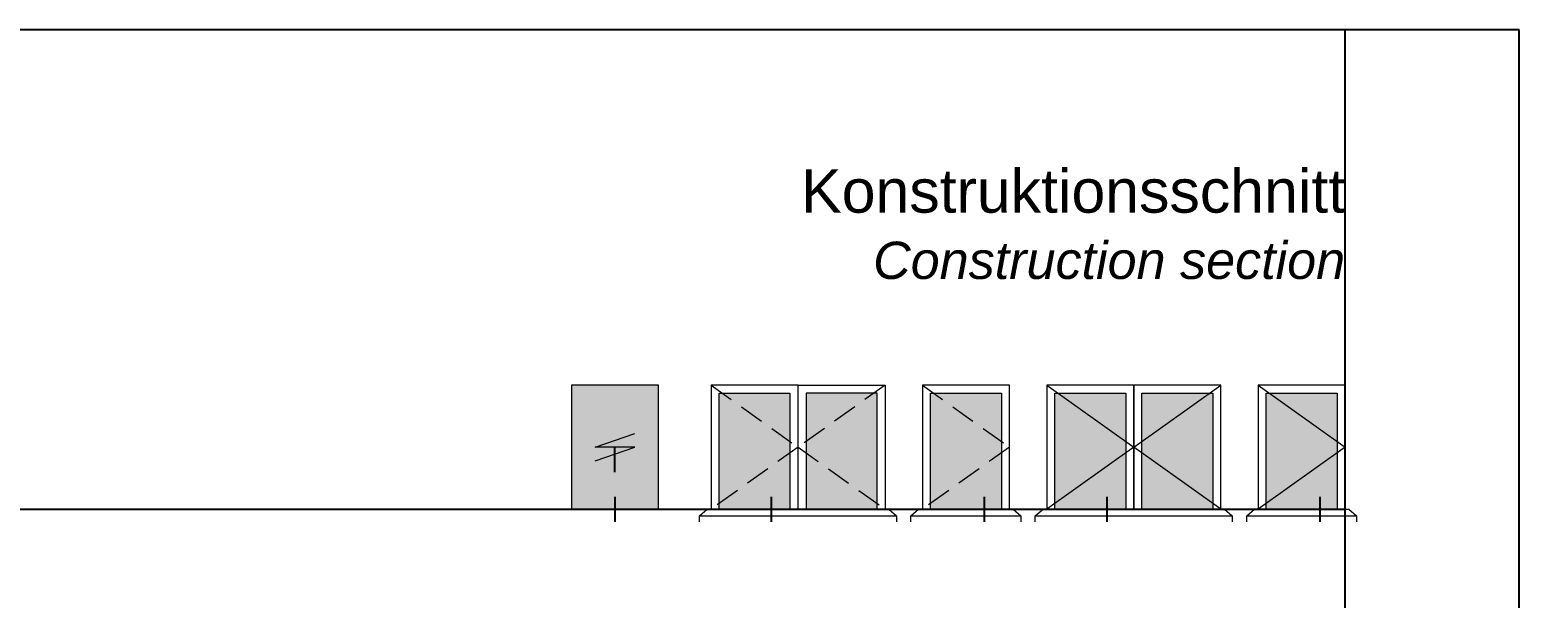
# Model space of a CAD drawing. Extents: x -1012 to 118, y -731 to -87.
# Drawn here: x -441.7 to -321.9, y -479.4 to -433.6 of the extents above; entities that cross this region are included whole.
import ezdxf

# ---------------------------------------------------------------- set-up
doc = ezdxf.new("R2010")
doc.units = 0
doc.linetypes.add('ACDINTGL', pattern=[3, 2, -1])
for name, color, linetype, lineweight in [('AM_0', 7, 'Continuous', 50), ('CHide4', 10, 'ACDINTGL', 13), ('Cont2', 2, 'Continuous', 25), ('Cont3', 70, 'Continuous', 18), ('Cont4', 10, 'Continuous', 13)]:
    doc.layers.add(name, color=color, linetype=linetype, lineweight=lineweight)
doc.layers.add('BOUND_EXT', color=30, linetype='Continuous', plot=False)
doc.layers.add('BOUND_INT', color=30, linetype='Continuous', plot=False)
doc.layers.add('WBC-GER-ENG', color=7, linetype='Continuous')
doc.styles.add('SWISSB', font='swissb.ttf')

# ---------------------------------------------------------------- blocks, each defined once
blk = doc.blocks.new('$$_IN')
at = {"layer": 'BOUND_INT'}
for p, q in [((196, 0), (196, 297)), ((14, 258.4), (196, 258.4))]:
    blk.add_line(p, q, dxfattribs=at)
blk = doc.blocks.new('$$_EX')
at = {"layer": 'BOUND_EXT'}
for p, q in [((210, 297), (0, 297)), ((210, 0), (210, 297))]:
    blk.add_line(p, q, dxfattribs=at)
blk = doc.blocks.new('Opening WICSTYLE 02a')
at = {"layer": 'Cont3'}
h = blk.add_hatch(color=256, dxfattribs=at)
h.set_gradient(color1=(173, 173, 173), rotation=135, one_color=1, tint=1, name='CURVED')
h.paths.add_polyline_path([(195.35, 267.75), (189.91, 267.75), (195.35, 263.86)], flags=17)
h.paths.add_polyline_path([(189.91, 267.75), (189.65, 267.75), (189.65, 258.86), (195.35, 262.94), (195.35, 263.86)])
h.paths.add_polyline_path([(195.35, 262.94), (189.65, 258.86), (189.65, 258.4), (195.35, 258.4)])
for points in [[(196, 258.4), (196, 268.4), (189, 268.4), (189, 258.4)], [(189.65, 258.4), (189.65, 267.75), (195.35, 267.75), (195.35, 258.4)]]:
    blk.add_lwpolyline(points, dxfattribs=at)
at = {"layer": 'Cont4'}
for p, q in [((189, 268.4), (196, 263.4)), ((196, 263.4), (189, 258.4))]:
    blk.add_line(p, q, dxfattribs=at)
for points in [[(188.08, 257.88), (188.7, 258.4), (196.3, 258.4), (196.92, 257.88)], [(188.08, 257.38), (188.08, 257.88), (196.92, 257.88), (196.92, 257.38)]]:
    blk.add_lwpolyline(points, dxfattribs=at)
blk = doc.blocks.new('Opening WICSTYLE 08a')
at = {"layer": 'AM_0'}
h = blk.add_hatch(color=256, dxfattribs=at)
h.set_gradient(color1=(173, 173, 173), rotation=135, one_color=1, tint=1, name='CURVED')
h.paths.add_polyline_path([(188.35, 267.75), (182.65, 267.75), (182.65, 258.4), (188.35, 258.4)])
h = blk.add_hatch(color=256, dxfattribs=at)
h.set_gradient(color1=(173, 173, 173), rotation=135, one_color=1, tint=1, name='CURVED')
h.paths.add_polyline_path([(195.35, 267.75), (189.65, 267.75), (189.65, 258.4), (195.35, 258.4)])
at = {"layer": 'Cont3'}
for points in [[(189, 258.4), (189, 268.4), (182, 268.4), (182, 258.4)], [(196, 258.4), (196, 268.4), (189, 268.4), (189, 258.4)], [(182.65, 258.4), (182.65, 267.75), (188.35, 267.75), (188.35, 258.4)], [(189.65, 258.4), (189.65, 267.75), (195.35, 267.75), (195.35, 258.4)]]:
    blk.add_lwpolyline(points, dxfattribs=at)
at = {"layer": 'Cont4'}
for p, q in [((182, 268.4), (189, 263.4)), ((189, 263.4), (196, 268.4)), ((189, 263.4), (182, 258.4)), ((196, 258.4), (189, 263.4))]:
    blk.add_line(p, q, dxfattribs=at)
for points in [[(181.08, 257.88), (181.7, 258.4), (189, 258.4)], [(181.08, 257.38), (181.08, 257.88), (189.92, 257.88)], [(188.08, 257.88), (196.92, 257.88), (196.92, 257.38)], [(189, 258.4), (196.3, 258.4), (196.92, 257.88)]]:
    blk.add_lwpolyline(points, dxfattribs=at)
blk = doc.blocks.new('Linie Konstruktionsschnitt')
at = {"layer": 'Cont2'}
blk.add_line((0, -1), (0, 1), dxfattribs=at)
blk = doc.blocks.new('Opening WICSTYLE 01a')
at = {"layer": 'AM_0'}
h = blk.add_hatch(color=256, dxfattribs=at)
h.set_gradient(color1=(173, 173, 173), rotation=135, one_color=1, tint=1, name='CURVED')
h.paths.add_polyline_path([(195.35, 267.75), (189.65, 267.75), (189.65, 258.4), (195.35, 258.4)])
at = {"layer": 'CHide4'}
for p, q in [((189, 268.4), (196, 263.4)), ((196, 263.4), (189, 258.4))]:
    blk.add_line(p, q, dxfattribs=at)
at = {"layer": 'Cont3'}
for points in [[(196, 258.4), (196, 268.4), (189, 268.4), (189, 258.4)], [(189.65, 258.4), (189.65, 267.75), (195.35, 267.75), (195.35, 258.4)]]:
    blk.add_lwpolyline(points, dxfattribs=at)
at = {"layer": 'Cont4'}
for points in [[(188.08, 257.88), (188.7, 258.4), (196.3, 258.4), (196.92, 257.88)], [(188.08, 257.38), (188.08, 257.88), (196.92, 257.88), (196.92, 257.38)]]:
    blk.add_lwpolyline(points, dxfattribs=at)
blk = doc.blocks.new('Opening WICSTYLE 07a')
at = {"layer": 'CHide4'}
h = blk.add_hatch(color=256, dxfattribs=at)
h.set_gradient(color1=(173, 173, 173), rotation=135, one_color=1, tint=1, name='CURVED')
h.paths.add_polyline_path([(188.35, 263.86), (182.91, 267.75), (182.65, 267.75), (182.65, 258.86), (188.35, 262.94)])
h.paths.add_polyline_path([(188.35, 262.94), (182.65, 258.86), (182.65, 258.4), (188.35, 258.4)])
h.paths.add_polyline_path([(188.35, 267.75), (182.91, 267.75), (188.35, 263.86)], flags=17)
h = blk.add_hatch(color=256, dxfattribs=at)
h.set_gradient(color1=(173, 173, 173), rotation=135, one_color=1, tint=1, name='CURVED')
h.paths.add_polyline_path([(189.65, 262.94), (189.65, 258.4), (195.35, 258.4), (195.35, 258.86)])
h.paths.add_polyline_path([(195.35, 267.75), (195.09, 267.75), (189.65, 263.86), (189.65, 262.94), (195.35, 258.86)])
h.paths.add_polyline_path([(195.09, 267.75), (189.65, 267.75), (189.65, 263.86)], flags=17)
for p, q in [((182, 268.4), (189, 263.4)), ((196, 268.4), (189, 263.4)), ((189, 263.4), (182, 258.4)), ((189, 263.4), (196, 258.4))]:
    blk.add_line(p, q, dxfattribs=at)
at = {"layer": 'Cont3'}
for points in [[(189, 258.4), (189, 268.4), (182, 268.4), (182, 258.4)], [(189, 258.4), (189, 268.4), (196, 268.4), (196, 258.4)], [(182.65, 258.4), (182.65, 267.75), (188.35, 267.75), (188.35, 258.4)], [(195.35, 258.4), (195.35, 267.75), (189.65, 267.75), (189.65, 258.4)]]:
    blk.add_lwpolyline(points, dxfattribs=at)
at = {"layer": 'Cont4'}
for points in [[(181.08, 257.88), (181.7, 258.4), (196.3, 258.4), (196.92, 257.88)], [(181.08, 257.38), (181.08, 257.88), (196.92, 257.88), (196.92, 257.38)]]:
    blk.add_lwpolyline(points, dxfattribs=at)
blk = doc.blocks.new('Opening01')
at = {"layer": 'AM_0', "ltscale": 0.1}
h = blk.add_hatch(color=256, dxfattribs=at)
h.set_gradient(color1=(173, 173, 173), rotation=135, centered=1, tint=1, name='CURVED')
h.paths.add_polyline_path([(189, 258.4), (196, 258.4), (196, 268.4), (189, 268.4)])
at = {"layer": 'Cont3'}
blk.add_lwpolyline([(189, 258.4), (196, 258.4), (196, 268.4), (189, 268.4)], close=True, dxfattribs=at)
at = {"layer": 'Cont4'}
blk.add_lwpolyline([(190.9, 262.3), (194.1, 263.4), (190.9, 263.4), (194.1, 264.5)], dxfattribs=at)

msp = doc.modelspace()

# ---------------------------------------------------------------- block references
at = {"layer": 'AM_0'}
msp.add_blockref('Opening01', (-587.154, -730.639), dxfattribs=at)
at = {"layer": 'AM_0', "xscale": -1}
msp.add_blockref('Linie Konstruktionsschnitt', (-394.654, -468.239), dxfattribs=at)
at = {"layer": 'AM_0', "rotation": 180}
msp.add_blockref('Linie Konstruktionsschnitt', (-394.654, -472.239), dxfattribs=at)
at = {"layer": 'BOUND_INT'}
msp.add_blockref('$$_IN', (-531.93, -730.639), dxfattribs=at)
at = {"layer": 'Cont3'}
for name, p in [('$$_EX', (-531.93, -730.639)), ('Opening WICSTYLE 07a', (-568.93, -730.639)), ('Opening WICSTYLE 01a', (-558.93, -730.639)), ('Opening WICSTYLE 08a', (-541.93, -730.639)), ('Opening WICSTYLE 02a', (-531.93, -730.639)), ('Linie Konstruktionsschnitt', (-382.079, -472.239)), ('Linie Konstruktionsschnitt', (-364.93, -472.239)), ('Linie Konstruktionsschnitt', (-355.079, -472.239)), ('Linie Konstruktionsschnitt', (-337.93, -472.239))]:
    msp.add_blockref(name, p, dxfattribs=at)

# ---------------------------------------------------------------- texts
at = {"layer": 'WBC-GER-ENG', "insert": (-335.93, -453.739), "char_height": 3, "width": 106.83132, "attachment_point": 9, "style": 'SWISSB'}
msp.add_mtext('{\\fSwis721 BT|b0|i0|c0|p34;\\H1.1667x;\\C40;Konstruktionsschnitt\\P\\fSwis721 BT|b0|i1|c0|p34;\\H0.85712x;Construction section}', dxfattribs=at)

doc.saveas('drawing.dxf')
